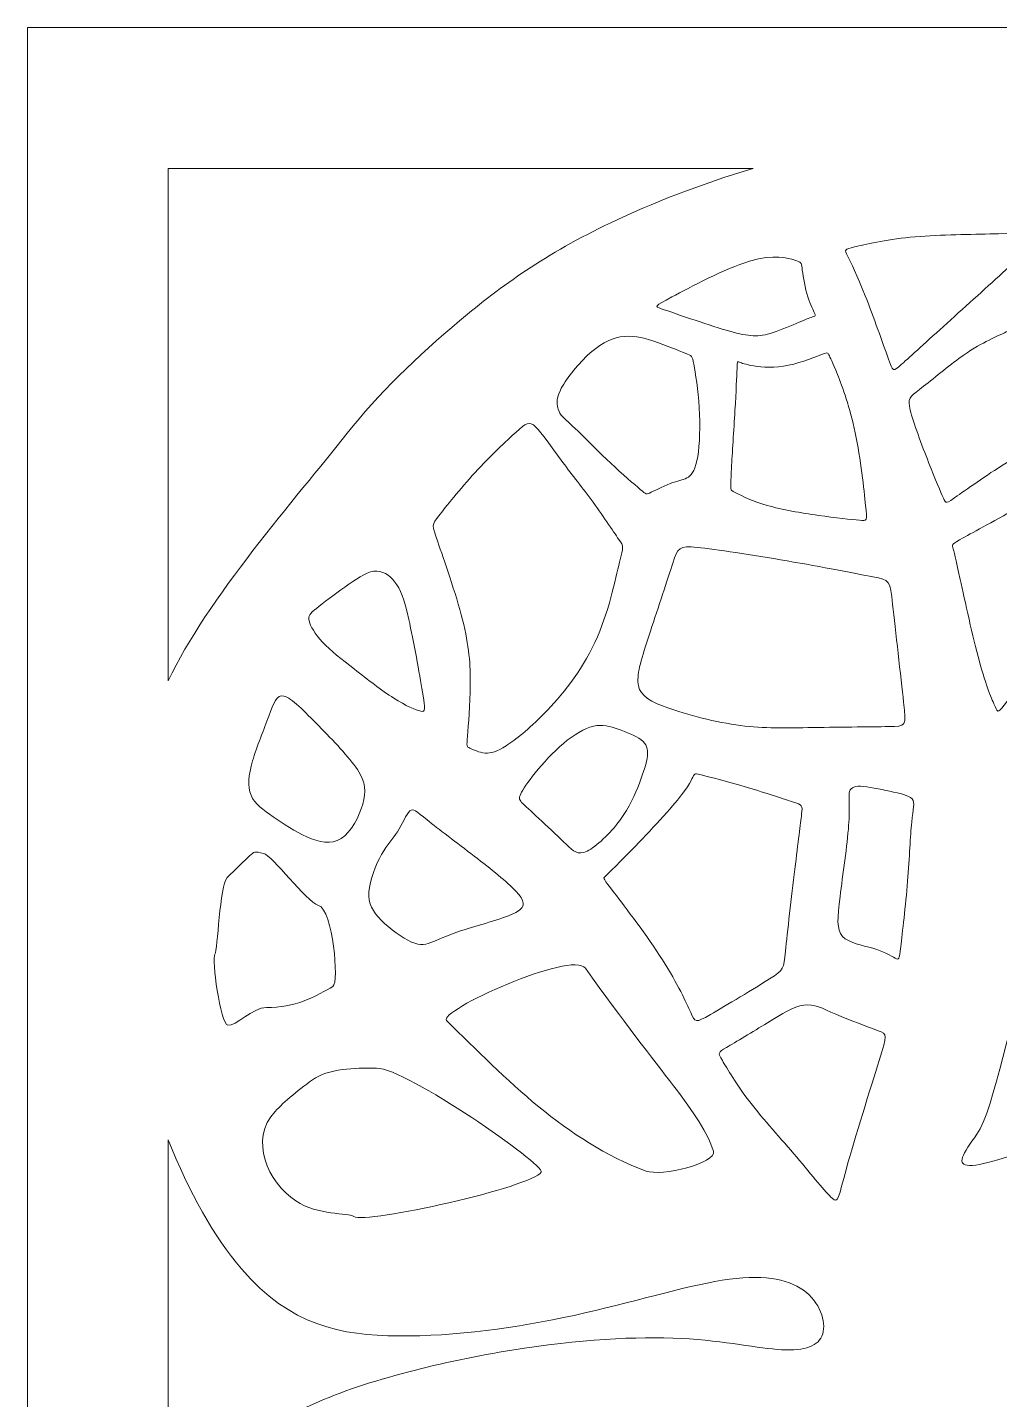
# Model space of a CAD drawing. Header units: millimetres. Extents: x -103 to 197, y -534 to 498.
# Drawn here: x -103.1 to 0.1, y -379.4 to -233.9 of the extents above; entities that cross this region are included whole.
import ezdxf

# ---------------------------------------------------------------- set-up
doc = ezdxf.new("R2010")
doc.units = ezdxf.units.MM
doc.header["$MEASUREMENT"] = 0
doc.layers.add('layer 1', color=7, linetype='Continuous')

msp = doc.modelspace()

# ---------------------------------------------------------------- linework, layer by layer
at = {"layer": 'layer 1', "color": 250, "lineweight": 20}
for points, knots in [([(-103.1085, -233.8631), (-103.1085, -233.8631), (196.8915, -233.8631), (196.8915, -233.8631), (196.8915, -233.8631), (196.8915, -233.8631), (196.8915, -533.8631), (196.8915, -533.8631), (196.8915, -533.8631), (196.8915, -533.8631), (-103.1085, -533.8631), (-103.1085, -533.8631), (-103.1085, -533.8631), (-103.1085, -533.8631), (-103.1085, -233.8631), (-103.1085, -233.8631)], [0, 0, 0, 0, 0.2, 0.2, 0.2, 0.2, 0.4, 0.4, 0.4, 0.4, 0.6, 0.6, 0.6, 0.6, 1, 1, 1, 1]), ([(-69.1552, -276.9126), (-65.9444, -272.8527), (-61.6881, -268.7274), (-57.2268, -264.9844), (-57.2268, -264.9844), (-52.7654, -261.2412), (-48.099, -257.8804), (-41.1601, -254.5771), (-41.1601, -254.5771), (-36.8441, -252.5225), (-31.6487, -250.4902), (-26.058, -248.8207), (-26.058, -248.8207), (-26.058, -248.8207), (-88.1509, -248.8207), (-88.1509, -248.8207), (-88.1509, -248.8207), (-88.1509, -248.8207), (-88.1509, -303.179), (-88.1509, -303.179), (-88.1509, -303.179), (-84.0527, -294.4825), (-74.6192, -283.8212), (-69.1552, -276.9126)], [0, 0, 0, 0, 0.14285714, 0.14285714, 0.14285714, 0.14285714, 0.28571429, 0.28571429, 0.28571429, 0.28571429, 0.42857143, 0.42857143, 0.42857143, 0.42857143, 0.57142857, 0.57142857, 0.57142857, 0.57142857, 0.71428571, 0.71428571, 0.71428571, 0.71428571, 1, 1, 1, 1]), ([(-14.1583, -262.329), (-13.2974, -264.4999), (-12.2554, -267.4652), (-11.7344, -268.9478), (-11.7344, -268.9478), (-11.2135, -270.4305), (-11.2135, -270.4305), (-10.2964, -269.6024), (-10.2964, -269.6024), (-9.3795, -268.7745), (-7.5453, -267.1184), (-5.466, -265.2369), (-5.466, -265.2369), (-3.3864, -263.3556), (-1.0616, -261.2489), (0.7609, -259.597), (0.7609, -259.597), (2.583, -257.9452), (3.9027, -256.7481), (4.5626, -256.1495), (4.5626, -256.1495), (5.2225, -255.551), (5.2225, -255.551), (4.315, -255.5929), (4.315, -255.5929), (3.4077, -255.635), (1.5931, -255.719), (-0.9291, -255.7746), (-0.9291, -255.7746), (-3.4514, -255.8302), (-6.6814, -255.8574), (-9.374, -256.1245), (-9.374, -256.1245), (-12.0669, -256.3917), (-14.2226, -256.8989), (-15.3005, -257.1523), (-15.3005, -257.1523), (-16.3783, -257.406), (-16.3783, -257.406), (-16.0385, -258.0941), (-16.0385, -258.0941), (-15.6987, -258.7822), (-15.0191, -260.1584), (-14.1583, -262.329)], [0, 0, 0, 0, 0.08333333, 0.08333333, 0.08333333, 0.08333333, 0.16666667, 0.16666667, 0.16666667, 0.16666667, 0.25, 0.25, 0.25, 0.25, 0.33333333, 0.33333333, 0.33333333, 0.33333333, 0.41666667, 0.41666667, 0.41666667, 0.41666667, 0.5, 0.5, 0.5, 0.5, 0.58333333, 0.58333333, 0.58333333, 0.58333333, 0.66666667, 0.66666667, 0.66666667, 0.66666667, 0.75, 0.75, 0.75, 0.75, 0.83333333, 0.83333333, 0.83333333, 0.83333333, 1, 1, 1, 1]), ([(-26.4318, -258.6637), (-29.0415, -259.4443), (-32.7992, -261.4499), (-34.678, -262.4527), (-34.678, -262.4527), (-36.5568, -263.4556), (-36.5568, -263.4556), (-35.8128, -263.711), (-35.8128, -263.711), (-35.0686, -263.9663), (-33.5808, -264.477), (-32.2057, -264.9392), (-32.2057, -264.9392), (-30.8306, -265.4014), (-29.5683, -265.8151), (-28.5454, -266.0984), (-28.5454, -266.0984), (-27.5224, -266.3817), (-26.7387, -266.5348), (-26.0545, -266.5713), (-26.0545, -266.5713), (-25.3705, -266.608), (-24.7861, -266.5284), (-23.9357, -266.2412), (-23.9357, -266.2412), (-23.0854, -265.9543), (-21.9691, -265.4601), (-21.176, -265.1301), (-21.176, -265.1301), (-20.3828, -264.8002), (-19.9128, -264.6346), (-19.666, -264.5476), (-19.666, -264.5476), (-19.4194, -264.4608), (-19.3958, -264.4525), (-19.5643, -264.0952), (-19.5643, -264.0952), (-19.7327, -263.7379), (-20.0931, -263.0319), (-20.3591, -262.0905), (-20.3591, -262.0905), (-20.6254, -261.1493), (-20.7973, -259.9728), (-20.8716, -259.3805), (-20.8716, -259.3805), (-20.9457, -258.7881), (-20.9223, -258.7798), (-21.6413, -258.5535), (-21.6413, -258.5535), (-22.3603, -258.3272), (-23.8221, -257.8829), (-26.4318, -258.6637)], [0, 0, 0, 0, 0.07142857, 0.07142857, 0.07142857, 0.07142857, 0.14285714, 0.14285714, 0.14285714, 0.14285714, 0.21428571, 0.21428571, 0.21428571, 0.21428571, 0.28571429, 0.28571429, 0.28571429, 0.28571429, 0.35714286, 0.35714286, 0.35714286, 0.35714286, 0.42857143, 0.42857143, 0.42857143, 0.42857143, 0.5, 0.5, 0.5, 0.5, 0.57142857, 0.57142857, 0.57142857, 0.57142857, 0.64285714, 0.64285714, 0.64285714, 0.64285714, 0.71428571, 0.71428571, 0.71428571, 0.71428571, 0.78571429, 0.78571429, 0.78571429, 0.78571429, 0.85714286, 0.85714286, 0.85714286, 0.85714286, 1, 1, 1, 1]), ([(-8.3884, -272.2752), (-9.4293, -273.0838), (-9.6947, -273.2023), (-9.3761, -274.4787), (-9.3761, -274.4787), (-9.0575, -275.755), (-8.1548, -278.1886), (-7.4253, -280.0396), (-7.4253, -280.0396), (-6.6957, -281.8906), (-6.1392, -283.1587), (-5.861, -283.7928), (-5.861, -283.7928), (-5.5828, -284.4269), (-5.5828, -284.4269), (-4.3927, -283.5784), (-4.3927, -283.5784), (-3.2026, -282.7298), (-0.8225, -281.0328), (1.0257, -279.9526), (1.0257, -279.9526), (2.8738, -278.8722), (4.1897, -278.4085), (4.8476, -278.1767), (4.8476, -278.1767), (5.5057, -277.9449), (5.5057, -277.9449), (4.7708, -275.9568), (4.7708, -275.9568), (4.0361, -273.9689), (2.5666, -269.993), (1.8553, -267.9968), (1.8553, -267.9968), (1.1439, -266.0005), (1.1912, -265.984), (0.7857, -266.1771), (0.7857, -266.1771), (0.3801, -266.3706), (-0.4776, -266.7739), (-1.3032, -267.1911), (-1.3032, -267.1911), (-2.1286, -267.6081), (-2.922, -268.0391), (-4.2267, -269.0038), (-4.2267, -269.0038), (-5.5313, -269.9684), (-7.3477, -271.4666), (-8.3884, -272.2752)], [0, 0, 0, 0, 0.07692308, 0.07692308, 0.07692308, 0.07692308, 0.15384615, 0.15384615, 0.15384615, 0.15384615, 0.23076923, 0.23076923, 0.23076923, 0.23076923, 0.30769231, 0.30769231, 0.30769231, 0.30769231, 0.38461538, 0.38461538, 0.38461538, 0.38461538, 0.46153846, 0.46153846, 0.46153846, 0.46153846, 0.53846154, 0.53846154, 0.53846154, 0.53846154, 0.61538462, 0.61538462, 0.61538462, 0.61538462, 0.69230769, 0.69230769, 0.69230769, 0.69230769, 0.76923077, 0.76923077, 0.76923077, 0.76923077, 0.84615385, 0.84615385, 0.84615385, 0.84615385, 1, 1, 1, 1]), ([(-46.5295, -272.3467), (-46.0143, -271.2817), (-44.8029, -269.744), (-43.6302, -268.6492), (-43.6302, -268.6492), (-42.4573, -267.5543), (-41.3232, -266.9023), (-40.1721, -266.6986), (-40.1721, -266.6986), (-39.0208, -266.4949), (-37.8525, -266.7396), (-36.5904, -267.1533), (-36.5904, -267.1533), (-35.3282, -267.567), (-33.9723, -268.1495), (-33.2711, -268.4325), (-33.2711, -268.4325), (-32.5696, -268.7155), (-32.5224, -268.6988), (-32.3532, -269.5985), (-32.3532, -269.5985), (-32.184, -270.4982), (-31.8924, -272.3142), (-31.78, -274.2185), (-31.78, -274.2185), (-31.6676, -276.1228), (-31.7344, -278.1154), (-31.9472, -279.4023), (-31.9472, -279.4023), (-32.16, -280.6891), (-32.519, -281.2699), (-32.9363, -281.5684), (-32.9363, -281.5684), (-33.3535, -281.867), (-33.8292, -281.883), (-34.5813, -282.1481), (-34.5813, -282.1481), (-35.3332, -282.4129), (-36.3613, -282.9267), (-36.8755, -283.1836), (-36.8755, -283.1836), (-37.3896, -283.4406), (-37.3896, -283.4406), (-38.0379, -282.8864), (-38.0379, -282.8864), (-38.6862, -282.3321), (-39.9827, -281.2238), (-41.1766, -280.1044), (-41.1766, -280.1044), (-42.3704, -278.9851), (-43.4612, -277.8548), (-44.3354, -277.0015), (-44.3354, -277.0015), (-45.2093, -276.1481), (-45.8664, -275.5718), (-46.2214, -275.2172), (-46.2214, -275.2172), (-46.5761, -274.8625), (-46.6289, -274.7297), (-46.7459, -274.367), (-46.7459, -274.367), (-46.863, -274.0043), (-47.0442, -273.4118), (-46.5295, -272.3467)], [0, 0, 0, 0, 0.05882353, 0.05882353, 0.05882353, 0.05882353, 0.11764706, 0.11764706, 0.11764706, 0.11764706, 0.17647059, 0.17647059, 0.17647059, 0.17647059, 0.23529412, 0.23529412, 0.23529412, 0.23529412, 0.29411765, 0.29411765, 0.29411765, 0.29411765, 0.35294118, 0.35294118, 0.35294118, 0.35294118, 0.41176471, 0.41176471, 0.41176471, 0.41176471, 0.47058824, 0.47058824, 0.47058824, 0.47058824, 0.52941176, 0.52941176, 0.52941176, 0.52941176, 0.58823529, 0.58823529, 0.58823529, 0.58823529, 0.64705882, 0.64705882, 0.64705882, 0.64705882, 0.70588235, 0.70588235, 0.70588235, 0.70588235, 0.76470588, 0.76470588, 0.76470588, 0.76470588, 0.82352941, 0.82352941, 0.82352941, 0.82352941, 0.88235294, 0.88235294, 0.88235294, 0.88235294, 1, 1, 1, 1]), ([(-27.9896, -274.5239), (-28.1094, -276.5859), (-28.2827, -279.121), (-28.3606, -280.6126), (-28.3606, -280.6126), (-28.4385, -282.1044), (-28.4214, -282.5527), (-28.4128, -282.7769), (-28.4128, -282.7769), (-28.4043, -283.0011), (-28.4043, -283.0011), (-27.838, -283.2812), (-27.838, -283.2812), (-27.2715, -283.5614), (-26.1388, -284.1215), (-24.5656, -284.577), (-24.5656, -284.577), (-22.9922, -285.0325), (-20.9783, -285.3831), (-19.1347, -285.6423), (-19.1347, -285.6423), (-17.2911, -285.9016), (-15.6177, -286.0693), (-14.7809, -286.1532), (-14.7809, -286.1532), (-13.9442, -286.2371), (-13.9442, -286.2371), (-14.1186, -284.5818), (-14.1186, -284.5818), (-14.2929, -282.9266), (-14.6414, -279.616), (-15.214, -276.8892), (-15.214, -276.8892), (-15.7864, -274.1624), (-16.5826, -272.0194), (-17.1096, -270.6904), (-17.1096, -270.6904), (-17.6367, -269.3614), (-17.8945, -268.8464), (-18.0234, -268.5887), (-18.0234, -268.5887), (-18.1523, -268.3312), (-18.1523, -268.3312), (-18.966, -268.6431), (-18.966, -268.6431), (-19.7795, -268.9552), (-21.4071, -269.579), (-22.8431, -269.8073), (-22.8431, -269.8073), (-24.279, -270.0356), (-25.524, -269.8683), (-26.3078, -269.7153), (-26.3078, -269.7153), (-27.0915, -269.5623), (-27.4143, -269.4236), (-27.5758, -269.3542), (-27.5758, -269.3542), (-27.7372, -269.285), (-27.7372, -269.285), (-27.7705, -270.0792), (-27.7705, -270.0792), (-27.8035, -270.8735), (-27.8699, -272.462), (-27.9896, -274.5239)], [0, 0, 0, 0, 0.05882353, 0.05882353, 0.05882353, 0.05882353, 0.11764706, 0.11764706, 0.11764706, 0.11764706, 0.17647059, 0.17647059, 0.17647059, 0.17647059, 0.23529412, 0.23529412, 0.23529412, 0.23529412, 0.29411765, 0.29411765, 0.29411765, 0.29411765, 0.35294118, 0.35294118, 0.35294118, 0.35294118, 0.41176471, 0.41176471, 0.41176471, 0.41176471, 0.47058824, 0.47058824, 0.47058824, 0.47058824, 0.52941176, 0.52941176, 0.52941176, 0.52941176, 0.58823529, 0.58823529, 0.58823529, 0.58823529, 0.64705882, 0.64705882, 0.64705882, 0.64705882, 0.70588235, 0.70588235, 0.70588235, 0.70588235, 0.76470588, 0.76470588, 0.76470588, 0.76470588, 0.82352941, 0.82352941, 0.82352941, 0.82352941, 0.88235294, 0.88235294, 0.88235294, 0.88235294, 1, 1, 1, 1]), ([(-55.5825, -281.0908), (-57.1905, -282.8439), (-58.69, -284.7356), (-59.44, -285.6814), (-59.44, -285.6814), (-60.1897, -286.6272), (-60.1897, -286.6272), (-59.5486, -288.4463), (-59.5486, -288.4463), (-58.9078, -290.2652), (-57.6257, -293.9033), (-56.9153, -296.7078), (-56.9153, -296.7078), (-56.2051, -299.512), (-56.0662, -301.4829), (-56.0891, -303.5863), (-56.0891, -303.5863), (-56.112, -305.6897), (-56.2966, -307.9259), (-56.389, -309.044), (-56.389, -309.044), (-56.4812, -310.1621), (-56.4812, -310.1621), (-56.1496, -310.3229), (-56.1496, -310.3229), (-55.8179, -310.4837), (-55.1549, -310.8055), (-54.5176, -310.8587), (-54.5176, -310.8587), (-53.8806, -310.9118), (-53.2695, -310.6966), (-52.2852, -310.0721), (-52.2852, -310.0721), (-51.301, -309.4475), (-49.9432, -308.4137), (-48.1943, -306.6109), (-48.1943, -306.6109), (-46.445, -304.8081), (-44.3047, -302.2364), (-42.8579, -299.1198), (-42.8579, -299.1198), (-41.411, -296.0036), (-40.6576, -292.3424), (-40.2436, -290.5958), (-40.2436, -290.5958), (-39.8293, -288.8489), (-39.7544, -289.0163), (-40.3322, -288.1784), (-40.3322, -288.1784), (-40.9099, -287.3407), (-42.1402, -285.4976), (-43.2717, -283.9502), (-43.2717, -283.9502), (-44.4029, -282.4028), (-45.4351, -281.1506), (-46.4523, -279.7672), (-46.4523, -279.7672), (-47.4697, -278.3838), (-48.4721, -276.8687), (-49.1512, -276.2369), (-49.1512, -276.2369), (-49.8302, -275.6053), (-50.1858, -275.857), (-51.2218, -276.7899), (-51.2218, -276.7899), (-52.2578, -277.7229), (-53.9745, -279.3377), (-55.5825, -281.0908)], [0, 0, 0, 0, 0.05555556, 0.05555556, 0.05555556, 0.05555556, 0.11111111, 0.11111111, 0.11111111, 0.11111111, 0.16666667, 0.16666667, 0.16666667, 0.16666667, 0.22222222, 0.22222222, 0.22222222, 0.22222222, 0.27777778, 0.27777778, 0.27777778, 0.27777778, 0.33333333, 0.33333333, 0.33333333, 0.33333333, 0.38888889, 0.38888889, 0.38888889, 0.38888889, 0.44444444, 0.44444444, 0.44444444, 0.44444444, 0.5, 0.5, 0.5, 0.5, 0.55555556, 0.55555556, 0.55555556, 0.55555556, 0.61111111, 0.61111111, 0.61111111, 0.61111111, 0.66666667, 0.66666667, 0.66666667, 0.66666667, 0.72222222, 0.72222222, 0.72222222, 0.72222222, 0.77777778, 0.77777778, 0.77777778, 0.77777778, 0.83333333, 0.83333333, 0.83333333, 0.83333333, 0.88888889, 0.88888889, 0.88888889, 0.88888889, 1, 1, 1, 1]), ([(-4.071, -292.4268), (-3.5714, -294.6995), (-2.7594, -298.5031), (-2.04, -301.1276), (-2.04, -301.1276), (-1.3206, -303.7522), (-0.694, -305.1977), (-0.3805, -305.9203), (-0.3805, -305.9203), (-0.0673, -306.643), (-0.0673, -306.643), (0.9385, -305.3293), (0.9385, -305.3293), (1.9441, -304.0156), (3.9554, -301.3883), (7.0822, -296.3734), (7.0822, -296.3734), (10.209, -291.3587), (14.4513, -283.9566), (16.5724, -280.2555), (16.5724, -280.2555), (18.6935, -276.5543), (18.6935, -276.5543), (17.5449, -277.0347), (17.5449, -277.0347), (16.3965, -277.5152), (14.0992, -278.476), (11.3258, -279.8572), (11.3258, -279.8572), (8.5526, -281.2383), (5.3031, -283.0397), (2.5118, -284.5786), (2.5118, -284.5786), (-0.2791, -286.1173), (-2.6119, -287.3936), (-3.7784, -288.032), (-3.7784, -288.032), (-4.9446, -288.6701), (-4.9446, -288.6701), (-4.8513, -289.0411), (-4.8513, -289.0411), (-4.7576, -289.412), (-4.5706, -290.154), (-4.071, -292.4268)], [0, 0, 0, 0, 0.08333333, 0.08333333, 0.08333333, 0.08333333, 0.16666667, 0.16666667, 0.16666667, 0.16666667, 0.25, 0.25, 0.25, 0.25, 0.33333333, 0.33333333, 0.33333333, 0.33333333, 0.41666667, 0.41666667, 0.41666667, 0.41666667, 0.5, 0.5, 0.5, 0.5, 0.58333333, 0.58333333, 0.58333333, 0.58333333, 0.66666667, 0.66666667, 0.66666667, 0.66666667, 0.75, 0.75, 0.75, 0.75, 0.83333333, 0.83333333, 0.83333333, 0.83333333, 1, 1, 1, 1]), ([(-36.9564, -297.9046), (-36.152, -295.4755), (-35.1356, -292.3655), (-34.5875, -290.7081), (-34.5875, -290.7081), (-34.0396, -289.0508), (-33.96, -288.8461), (-31.9959, -289.0377), (-31.9959, -289.0377), (-30.0319, -289.2292), (-26.1831, -289.8171), (-22.4593, -290.4615), (-22.4593, -290.4615), (-18.7353, -291.1058), (-15.1362, -291.8069), (-13.3369, -292.1573), (-13.3369, -292.1573), (-11.5373, -292.508), (-11.5373, -292.508), (-11.2481, -295.0947), (-11.2481, -295.0947), (-10.959, -297.6815), (-10.3804, -302.8548), (-10.0911, -305.4415), (-10.0911, -305.4415), (-9.8019, -308.0283), (-9.8019, -308.0283), (-11.6825, -308.047), (-11.6825, -308.047), (-13.5631, -308.066), (-17.3246, -308.1039), (-20.252, -308.1507), (-20.252, -308.1507), (-23.1794, -308.1978), (-25.273, -308.2538), (-27.8917, -307.8636), (-27.8917, -307.8636), (-30.5102, -307.4736), (-33.6539, -306.6375), (-35.5837, -305.8909), (-35.5837, -305.8909), (-37.5134, -305.1445), (-38.2291, -304.4878), (-38.2909, -303.2852), (-38.2909, -303.2852), (-38.3527, -302.0826), (-37.7606, -300.3339), (-36.9564, -297.9046)], [0, 0, 0, 0, 0.07692308, 0.07692308, 0.07692308, 0.07692308, 0.15384615, 0.15384615, 0.15384615, 0.15384615, 0.23076923, 0.23076923, 0.23076923, 0.23076923, 0.30769231, 0.30769231, 0.30769231, 0.30769231, 0.38461538, 0.38461538, 0.38461538, 0.38461538, 0.46153846, 0.46153846, 0.46153846, 0.46153846, 0.53846154, 0.53846154, 0.53846154, 0.53846154, 0.61538462, 0.61538462, 0.61538462, 0.61538462, 0.69230769, 0.69230769, 0.69230769, 0.69230769, 0.76923077, 0.76923077, 0.76923077, 0.76923077, 0.84615385, 0.84615385, 0.84615385, 0.84615385, 1, 1, 1, 1]), ([(-72.433, -295.4981), (-71.7322, -294.9356), (-70.5275, -294.0567), (-69.4034, -293.2441), (-69.4034, -293.2441), (-68.2794, -292.4314), (-67.236, -291.6851), (-66.3317, -291.5685), (-66.3317, -291.5685), (-65.4272, -291.4517), (-64.6615, -291.9645), (-64.0853, -292.7082), (-64.0853, -292.7082), (-63.5093, -293.4519), (-63.1227, -294.4266), (-62.6158, -296.6841), (-62.6158, -296.6841), (-62.1089, -298.9417), (-61.4814, -302.4823), (-61.1591, -304.3758), (-61.1591, -304.3758), (-60.8368, -306.2692), (-60.8195, -306.5155), (-61.3435, -306.4097), (-61.3435, -306.4097), (-61.8675, -306.304), (-62.9328, -305.8463), (-64.2224, -305.0259), (-64.2224, -305.0259), (-65.5119, -304.2054), (-67.0256, -303.022), (-68.384, -301.9606), (-68.384, -301.9606), (-69.7422, -300.8992), (-70.945, -299.9598), (-71.7764, -299.0788), (-71.7764, -299.0788), (-72.6078, -298.1979), (-73.0679, -297.3753), (-73.1995, -296.8411), (-73.1995, -296.8411), (-73.3309, -296.3068), (-73.134, -296.0606), (-72.433, -295.4981)], [0, 0, 0, 0, 0.08333333, 0.08333333, 0.08333333, 0.08333333, 0.16666667, 0.16666667, 0.16666667, 0.16666667, 0.25, 0.25, 0.25, 0.25, 0.33333333, 0.33333333, 0.33333333, 0.33333333, 0.41666667, 0.41666667, 0.41666667, 0.41666667, 0.5, 0.5, 0.5, 0.5, 0.58333333, 0.58333333, 0.58333333, 0.58333333, 0.66666667, 0.66666667, 0.66666667, 0.66666667, 0.75, 0.75, 0.75, 0.75, 0.83333333, 0.83333333, 0.83333333, 0.83333333, 1, 1, 1, 1]), ([(-79.2045, -311.6818), (-78.7625, -310.1626), (-77.9912, -308.3258), (-77.4729, -306.9313), (-77.4729, -306.9313), (-76.9546, -305.5369), (-76.6893, -304.585), (-75.8792, -304.8046), (-75.8792, -304.8046), (-75.069, -305.024), (-73.7138, -306.4146), (-72.1859, -307.9716), (-72.1859, -307.9716), (-70.6579, -309.5286), (-68.9569, -311.2518), (-68.0716, -312.6061), (-68.0716, -312.6061), (-67.1864, -313.9604), (-67.117, -314.9458), (-67.5031, -316.2684), (-67.5031, -316.2684), (-67.8894, -317.591), (-68.7308, -319.2507), (-69.8004, -319.9306), (-69.8004, -319.9306), (-70.8699, -320.6103), (-72.1675, -320.3102), (-73.4352, -319.747), (-73.4352, -319.747), (-74.7031, -319.1839), (-75.9412, -318.3579), (-77.0092, -317.6234), (-77.0092, -317.6234), (-78.0771, -316.8889), (-78.9747, -316.2459), (-79.3672, -315.3239), (-79.3672, -315.3239), (-79.7597, -314.4018), (-79.6467, -313.2008), (-79.2045, -311.6818)], [0, 0, 0, 0, 0.09090909, 0.09090909, 0.09090909, 0.09090909, 0.18181818, 0.18181818, 0.18181818, 0.18181818, 0.27272727, 0.27272727, 0.27272727, 0.27272727, 0.36363636, 0.36363636, 0.36363636, 0.36363636, 0.45454545, 0.45454545, 0.45454545, 0.45454545, 0.54545455, 0.54545455, 0.54545455, 0.54545455, 0.63636364, 0.63636364, 0.63636364, 0.63636364, 0.72727273, 0.72727273, 0.72727273, 0.72727273, 0.81818182, 0.81818182, 0.81818182, 0.81818182, 1, 1, 1, 1]), ([(-49.1906, -312.9447), (-48.3909, -311.9561), (-47.3091, -310.767), (-46.2054, -309.8355), (-46.2054, -309.8355), (-45.1018, -308.9038), (-43.9764, -308.2297), (-43.0205, -308.0063), (-43.0205, -308.0063), (-42.0645, -307.7831), (-41.2779, -308.0108), (-40.3929, -308.3176), (-40.3929, -308.3176), (-39.5081, -308.6243), (-38.5249, -309.0099), (-37.9485, -309.4506), (-37.9485, -309.4506), (-37.372, -309.8913), (-37.2022, -310.3869), (-37.2808, -311.1341), (-37.2808, -311.1341), (-37.3594, -311.8812), (-37.6866, -312.8801), (-38.1415, -314.0628), (-38.1415, -314.0628), (-38.5965, -315.2455), (-39.1793, -316.6122), (-40.2098, -317.9979), (-40.2098, -317.9979), (-41.2406, -319.3835), (-42.7192, -320.7881), (-43.6975, -321.259), (-43.6975, -321.259), (-44.6756, -321.7298), (-45.1538, -321.2672), (-45.8915, -320.5551), (-45.8915, -320.5551), (-46.6291, -319.8432), (-47.6263, -318.8817), (-48.4945, -318.0768), (-48.4945, -318.0768), (-49.3627, -317.2719), (-50.1018, -316.6236), (-50.5023, -316.2219), (-50.5023, -316.2219), (-50.9028, -315.8201), (-50.9642, -315.6651), (-50.736, -315.1933), (-50.736, -315.1933), (-50.5079, -314.7216), (-49.9903, -313.9334), (-49.1906, -312.9447)], [0, 0, 0, 0, 0.07142857, 0.07142857, 0.07142857, 0.07142857, 0.14285714, 0.14285714, 0.14285714, 0.14285714, 0.21428571, 0.21428571, 0.21428571, 0.21428571, 0.28571429, 0.28571429, 0.28571429, 0.28571429, 0.35714286, 0.35714286, 0.35714286, 0.35714286, 0.42857143, 0.42857143, 0.42857143, 0.42857143, 0.5, 0.5, 0.5, 0.5, 0.57142857, 0.57142857, 0.57142857, 0.57142857, 0.64285714, 0.64285714, 0.64285714, 0.64285714, 0.71428571, 0.71428571, 0.71428571, 0.71428571, 0.78571429, 0.78571429, 0.78571429, 0.78571429, 0.85714286, 0.85714286, 0.85714286, 0.85714286, 1, 1, 1, 1]), ([(-34.6048, -316.4645), (-36.1247, -318.2371), (-38.7526, -320.9303), (-40.1668, -322.3626), (-40.1668, -322.3626), (-41.5805, -323.7947), (-41.7803, -323.9662), (-41.8802, -324.0519), (-41.8802, -324.0519), (-41.9802, -324.1375), (-41.9802, -324.1375), (-40.8105, -325.6693), (-40.8105, -325.6693), (-39.6406, -327.201), (-37.3008, -330.2645), (-35.6799, -332.7985), (-35.6799, -332.7985), (-34.0591, -335.3325), (-33.1569, -337.3373), (-32.6885, -338.384), (-32.6885, -338.384), (-32.2198, -339.4307), (-32.1845, -339.5193), (-30.5922, -338.6047), (-30.5922, -338.6047), (-28.9997, -337.6901), (-25.8499, -335.7725), (-24.3075, -334.7998), (-24.3075, -334.7998), (-22.7647, -333.8271), (-22.8293, -333.7994), (-22.6334, -331.8621), (-22.6334, -331.8621), (-22.4374, -329.925), (-21.9809, -326.0783), (-21.6312, -323.1781), (-21.6312, -323.1781), (-21.2816, -320.2778), (-21.0385, -318.3242), (-20.917, -317.3471), (-20.917, -317.3471), (-20.7958, -316.3702), (-20.7958, -316.3702), (-21.8729, -316.0176), (-21.8729, -316.0176), (-22.9501, -315.6651), (-25.1044, -314.9599), (-27.0152, -314.3963), (-27.0152, -314.3963), (-28.926, -313.8325), (-30.5933, -313.4102), (-31.4271, -313.199), (-31.4271, -313.199), (-32.2605, -312.9879), (-32.2605, -312.9879), (-32.4667, -313.414), (-32.4667, -313.414), (-32.6725, -313.8399), (-33.0848, -314.692), (-34.6048, -316.4645)], [0, 0, 0, 0, 0.0625, 0.0625, 0.0625, 0.0625, 0.125, 0.125, 0.125, 0.125, 0.1875, 0.1875, 0.1875, 0.1875, 0.25, 0.25, 0.25, 0.25, 0.3125, 0.3125, 0.3125, 0.3125, 0.375, 0.375, 0.375, 0.375, 0.4375, 0.4375, 0.4375, 0.4375, 0.5, 0.5, 0.5, 0.5, 0.5625, 0.5625, 0.5625, 0.5625, 0.625, 0.625, 0.625, 0.625, 0.6875, 0.6875, 0.6875, 0.6875, 0.75, 0.75, 0.75, 0.75, 0.8125, 0.8125, 0.8125, 0.8125, 0.875, 0.875, 0.875, 0.875, 1, 1, 1, 1]), ([(-15.9184, -318.5394), (-16.0705, -320.5873), (-16.5499, -323.8362), (-16.8373, -326.0833), (-16.8373, -326.0833), (-17.1246, -328.3302), (-17.2199, -329.5759), (-16.5573, -330.3015), (-16.5573, -330.3015), (-15.8944, -331.0274), (-14.4735, -331.2336), (-13.3494, -331.5696), (-13.3494, -331.5696), (-12.2251, -331.9056), (-11.3977, -332.3714), (-10.984, -332.6043), (-10.984, -332.6043), (-10.57, -332.8373), (-10.57, -332.8373), (-10.3953, -331.3871), (-10.3953, -331.3871), (-10.2204, -329.9369), (-9.8708, -327.0368), (-9.6593, -324.4631), (-9.6593, -324.4631), (-9.4479, -321.8893), (-9.3749, -319.642), (-9.2236, -318.2), (-9.2236, -318.2), (-9.0723, -316.7584), (-8.8427, -316.1219), (-9.1917, -315.7147), (-9.1917, -315.7147), (-9.5404, -315.3076), (-10.4681, -315.1294), (-11.5483, -314.9042), (-11.5483, -314.9042), (-12.6287, -314.679), (-13.8616, -314.4066), (-14.6485, -314.3808), (-14.6485, -314.3808), (-15.4353, -314.355), (-15.7762, -314.5761), (-15.8591, -315.1102), (-15.8591, -315.1102), (-15.9418, -315.6444), (-15.7665, -316.4915), (-15.9184, -318.5394)], [0, 0, 0, 0, 0.07692308, 0.07692308, 0.07692308, 0.07692308, 0.15384615, 0.15384615, 0.15384615, 0.15384615, 0.23076923, 0.23076923, 0.23076923, 0.23076923, 0.30769231, 0.30769231, 0.30769231, 0.30769231, 0.38461538, 0.38461538, 0.38461538, 0.38461538, 0.46153846, 0.46153846, 0.46153846, 0.46153846, 0.53846154, 0.53846154, 0.53846154, 0.53846154, 0.61538462, 0.61538462, 0.61538462, 0.61538462, 0.69230769, 0.69230769, 0.69230769, 0.69230769, 0.76923077, 0.76923077, 0.76923077, 0.76923077, 0.84615385, 0.84615385, 0.84615385, 0.84615385, 1, 1, 1, 1]), ([(-65.5064, -321.6095), (-66.1199, -322.6965), (-66.7795, -324.3428), (-66.863, -325.584), (-66.863, -325.584), (-66.9467, -326.8253), (-66.4544, -327.6616), (-65.5422, -328.5771), (-65.5422, -328.5771), (-64.6301, -329.4928), (-63.298, -330.4878), (-62.3297, -330.904), (-62.3297, -330.904), (-61.3612, -331.32), (-60.7562, -331.1574), (-60.0055, -330.8551), (-60.0055, -330.8551), (-59.2551, -330.5527), (-58.3589, -330.1108), (-56.645, -329.57), (-56.645, -329.57), (-54.9313, -329.0293), (-52.3995, -328.3895), (-51.2449, -327.7555), (-51.2449, -327.7555), (-50.0902, -327.1215), (-50.3127, -326.4931), (-51.2512, -325.511), (-51.2512, -325.511), (-52.1896, -324.5289), (-53.8441, -323.1931), (-55.6762, -321.7811), (-55.6762, -321.7811), (-57.5083, -320.3691), (-59.5181, -318.8809), (-60.6767, -317.9512), (-60.6767, -317.9512), (-61.8355, -317.0215), (-62.1433, -316.6503), (-62.5152, -316.9959), (-62.5152, -316.9959), (-62.887, -317.3416), (-63.3228, -318.4039), (-63.8242, -319.1991), (-63.8242, -319.1991), (-64.3256, -319.9942), (-64.8931, -320.5223), (-65.5064, -321.6095)], [0, 0, 0, 0, 0.07692308, 0.07692308, 0.07692308, 0.07692308, 0.15384615, 0.15384615, 0.15384615, 0.15384615, 0.23076923, 0.23076923, 0.23076923, 0.23076923, 0.30769231, 0.30769231, 0.30769231, 0.30769231, 0.38461538, 0.38461538, 0.38461538, 0.38461538, 0.46153846, 0.46153846, 0.46153846, 0.46153846, 0.53846154, 0.53846154, 0.53846154, 0.53846154, 0.61538462, 0.61538462, 0.61538462, 0.61538462, 0.69230769, 0.69230769, 0.69230769, 0.69230769, 0.76923077, 0.76923077, 0.76923077, 0.76923077, 0.84615385, 0.84615385, 0.84615385, 0.84615385, 1, 1, 1, 1]), ([(-81.8891, -324.0626), (-81.0485, -323.2109), (-80.0371, -322.2487), (-79.5317, -321.7677), (-79.5317, -321.7677), (-79.0261, -321.2866), (-79.0261, -321.2866), (-78.0574, -321.5007), (-78.0574, -321.5007), (-77.0889, -321.7147), (-73.553, -326.5783), (-72.2028, -327.0113), (-72.2028, -327.0113), (-70.6661, -327.5044), (-69.9985, -335.2048), (-70.68, -335.6136), (-70.68, -335.6136), (-71.3939, -336.0417), (-72.528, -336.6939), (-73.7412, -337.1465), (-73.7412, -337.1465), (-74.9542, -337.5993), (-76.2466, -337.8526), (-77.7235, -337.8428), (-77.7235, -337.8428), (-79.2002, -337.8332), (-80.9879, -339.8766), (-81.8186, -339.7402), (-81.8186, -339.7402), (-82.6494, -339.6038), (-83.5488, -332.5742), (-83.2136, -332.2037), (-83.2136, -332.2037), (-82.8785, -331.8333), (-82.7297, -324.914), (-81.8891, -324.0626)], [0, 0, 0, 0, 0.1, 0.1, 0.1, 0.1, 0.2, 0.2, 0.2, 0.2, 0.3, 0.3, 0.3, 0.3, 0.4, 0.4, 0.4, 0.4, 0.5, 0.5, 0.5, 0.5, 0.6, 0.6, 0.6, 0.6, 0.7, 0.7, 0.7, 0.7, 0.8, 0.8, 0.8, 0.8, 1, 1, 1, 1]), ([(2.5562, -336.2906), (1.6401, -337.0518), (-0.5073, -348.814), (-2.2936, -351.2786), (-2.2936, -351.2786), (-3.8168, -353.3805), (-4.5641, -354.6032), (-3.0871, -354.6128), (-3.0871, -354.6128), (-1.6102, -354.6226), (2.0907, -353.4197), (5.5482, -352.0752), (5.5482, -352.0752), (9.0055, -350.7307), (12.2195, -349.245), (16.3464, -347.7656), (16.3464, -347.7656), (20.4735, -346.2861), (25.5136, -344.8132), (28.2963, -343.0502), (28.2963, -343.0502), (31.0787, -341.2871), (31.6036, -339.234), (31.8927, -338.0719), (31.8927, -338.0719), (32.1818, -336.9096), (32.2193, -336.6647), (30.8908, -335.9508), (30.8908, -335.9508), (25.1353, -332.8572), (19.6961, -329.5139), (10.1234, -335.7198), (10.1234, -335.7198), (9.2838, -336.2639), (3.4721, -335.5293), (2.5562, -336.2906)], [0, 0, 0, 0, 0.1, 0.1, 0.1, 0.1, 0.2, 0.2, 0.2, 0.2, 0.3, 0.3, 0.3, 0.3, 0.4, 0.4, 0.4, 0.4, 0.5, 0.5, 0.5, 0.5, 0.6, 0.6, 0.6, 0.6, 0.7, 0.7, 0.7, 0.7, 0.8, 0.8, 0.8, 0.8, 1, 1, 1, 1]), ([(-58.6076, -339.2359), (-59.6125, -338.2497), (-45.2609, -331.7316), (-43.8706, -333.6897), (-43.8706, -333.6897), (-35.8202, -345.0275), (-31.5078, -349.1346), (-30.2771, -353.1105), (-30.2771, -353.1105), (-29.8967, -354.3394), (-35.7945, -355.812), (-37.4291, -355.2014), (-37.4291, -355.2014), (-45.986, -352.0057), (-52.2136, -345.5124), (-58.6076, -339.2359)], [0, 0, 0, 0, 0.2, 0.2, 0.2, 0.2, 0.4, 0.4, 0.4, 0.4, 0.6, 0.6, 0.6, 0.6, 1, 1, 1, 1]), ([(-26.4131, -347.8613), (-24.9763, -349.7282), (-23.0879, -351.7892), (-21.434, -353.731), (-21.434, -353.731), (-19.7801, -355.6728), (-18.3611, -357.4953), (-17.6716, -358.0856), (-17.6716, -358.0856), (-16.9823, -358.676), (-17.0228, -358.0337), (-16.1649, -354.9291), (-16.1649, -354.9291), (-15.3069, -351.8246), (-13.5506, -346.2578), (-12.6727, -343.4743), (-12.6727, -343.4743), (-11.7945, -340.6908), (-11.7945, -340.6908), (-12.8013, -340.3134), (-12.8013, -340.3134), (-13.8079, -339.9359), (-15.8212, -339.1812), (-17.2741, -338.5569), (-17.2741, -338.5569), (-18.7267, -337.9329), (-19.6187, -337.4392), (-20.6848, -337.5877), (-20.6848, -337.5877), (-21.7508, -337.7361), (-22.9908, -338.5264), (-24.5421, -339.4769), (-24.5421, -339.4769), (-26.0935, -340.4275), (-27.9562, -341.5383), (-28.8877, -342.0937), (-28.8877, -342.0937), (-29.8191, -342.6491), (-29.8191, -342.6491), (-29.3268, -343.4853), (-29.3268, -343.4853), (-28.8343, -344.3218), (-27.8496, -345.9945), (-26.4131, -347.8613)], [0, 0, 0, 0, 0.08333333, 0.08333333, 0.08333333, 0.08333333, 0.16666667, 0.16666667, 0.16666667, 0.16666667, 0.25, 0.25, 0.25, 0.25, 0.33333333, 0.33333333, 0.33333333, 0.33333333, 0.41666667, 0.41666667, 0.41666667, 0.41666667, 0.5, 0.5, 0.5, 0.5, 0.58333333, 0.58333333, 0.58333333, 0.58333333, 0.66666667, 0.66666667, 0.66666667, 0.66666667, 0.75, 0.75, 0.75, 0.75, 0.83333333, 0.83333333, 0.83333333, 0.83333333, 1, 1, 1, 1]), ([(-72.5199, -345.3246), (-74.2004, -346.4217), (-75.876, -347.8704), (-76.8137, -348.8824), (-76.8137, -348.8824), (-79.5926, -351.8816), (-77.6115, -356.3846), (-74.6049, -358.3752), (-74.6049, -358.3752), (-72.2449, -359.9377), (-69.096, -359.6114), (-68.4575, -360.0218), (-68.4575, -360.0218), (-67.1639, -360.8532), (-49.4538, -356.8852), (-48.5536, -355.3061), (-48.5536, -355.3061), (-48.1475, -354.5938), (-62.8334, -344.2852), (-66.0503, -344.2822), (-66.0503, -344.2822), (-67.5503, -344.2807), (-70.8393, -344.2275), (-72.5199, -345.3246)], [0, 0, 0, 0, 0.14285714, 0.14285714, 0.14285714, 0.14285714, 0.28571429, 0.28571429, 0.28571429, 0.28571429, 0.42857143, 0.42857143, 0.42857143, 0.42857143, 0.57142857, 0.57142857, 0.57142857, 0.57142857, 0.71428571, 0.71428571, 0.71428571, 0.71428571, 1, 1, 1, 1]), ([(-88.1509, -398.1537), (-87.1548, -395.1142), (-85.8625, -392.1212), (-84.1499, -389.4386), (-84.1499, -389.4386), (-81.7379, -385.6602), (-78.4929, -382.4971), (-72.7643, -379.9234), (-72.7643, -379.9234), (-67.036, -377.3496), (-58.8241, -375.3649), (-51.6762, -374.2096), (-51.6762, -374.2096), (-44.5282, -373.0542), (-38.444, -372.7281), (-33.6876, -372.9709), (-33.6876, -372.9709), (-28.9312, -373.2137), (-25.5025, -374.0252), (-23.0365, -374.1661), (-23.0365, -374.1661), (-20.5701, -374.3069), (-19.0662, -373.777), (-18.6715, -372.4766), (-18.6715, -372.4766), (-18.2765, -371.1761), (-18.9905, -369.1052), (-20.7215, -367.8468), (-20.7215, -367.8468), (-22.4525, -366.5886), (-25.2002, -366.1431), (-29.3353, -366.7921), (-29.3353, -366.7921), (-33.47, -367.4412), (-38.992, -369.1849), (-45.0539, -370.5129), (-45.0539, -370.5129), (-51.1156, -371.8409), (-57.7171, -372.7533), (-63.7363, -372.7029), (-63.7363, -372.7029), (-69.7556, -372.6527), (-75.1922, -371.6398), (-80.3767, -365.59), (-80.3767, -365.59), (-83.2201, -362.2721), (-85.9874, -357.4389), (-88.1509, -351.8875), (-88.1509, -351.8875), (-88.1509, -351.8875), (-88.1509, -398.1537), (-88.1509, -398.1537)], [0, 0, 0, 0, 0.07142857, 0.07142857, 0.07142857, 0.07142857, 0.14285714, 0.14285714, 0.14285714, 0.14285714, 0.21428571, 0.21428571, 0.21428571, 0.21428571, 0.28571429, 0.28571429, 0.28571429, 0.28571429, 0.35714286, 0.35714286, 0.35714286, 0.35714286, 0.42857143, 0.42857143, 0.42857143, 0.42857143, 0.5, 0.5, 0.5, 0.5, 0.57142857, 0.57142857, 0.57142857, 0.57142857, 0.64285714, 0.64285714, 0.64285714, 0.64285714, 0.71428571, 0.71428571, 0.71428571, 0.71428571, 0.78571429, 0.78571429, 0.78571429, 0.78571429, 0.85714286, 0.85714286, 0.85714286, 0.85714286, 1, 1, 1, 1])]:
    msp.add_open_spline(points, degree=3, knots=knots, dxfattribs=at)

doc.saveas('drawing.dxf')
